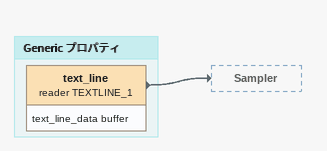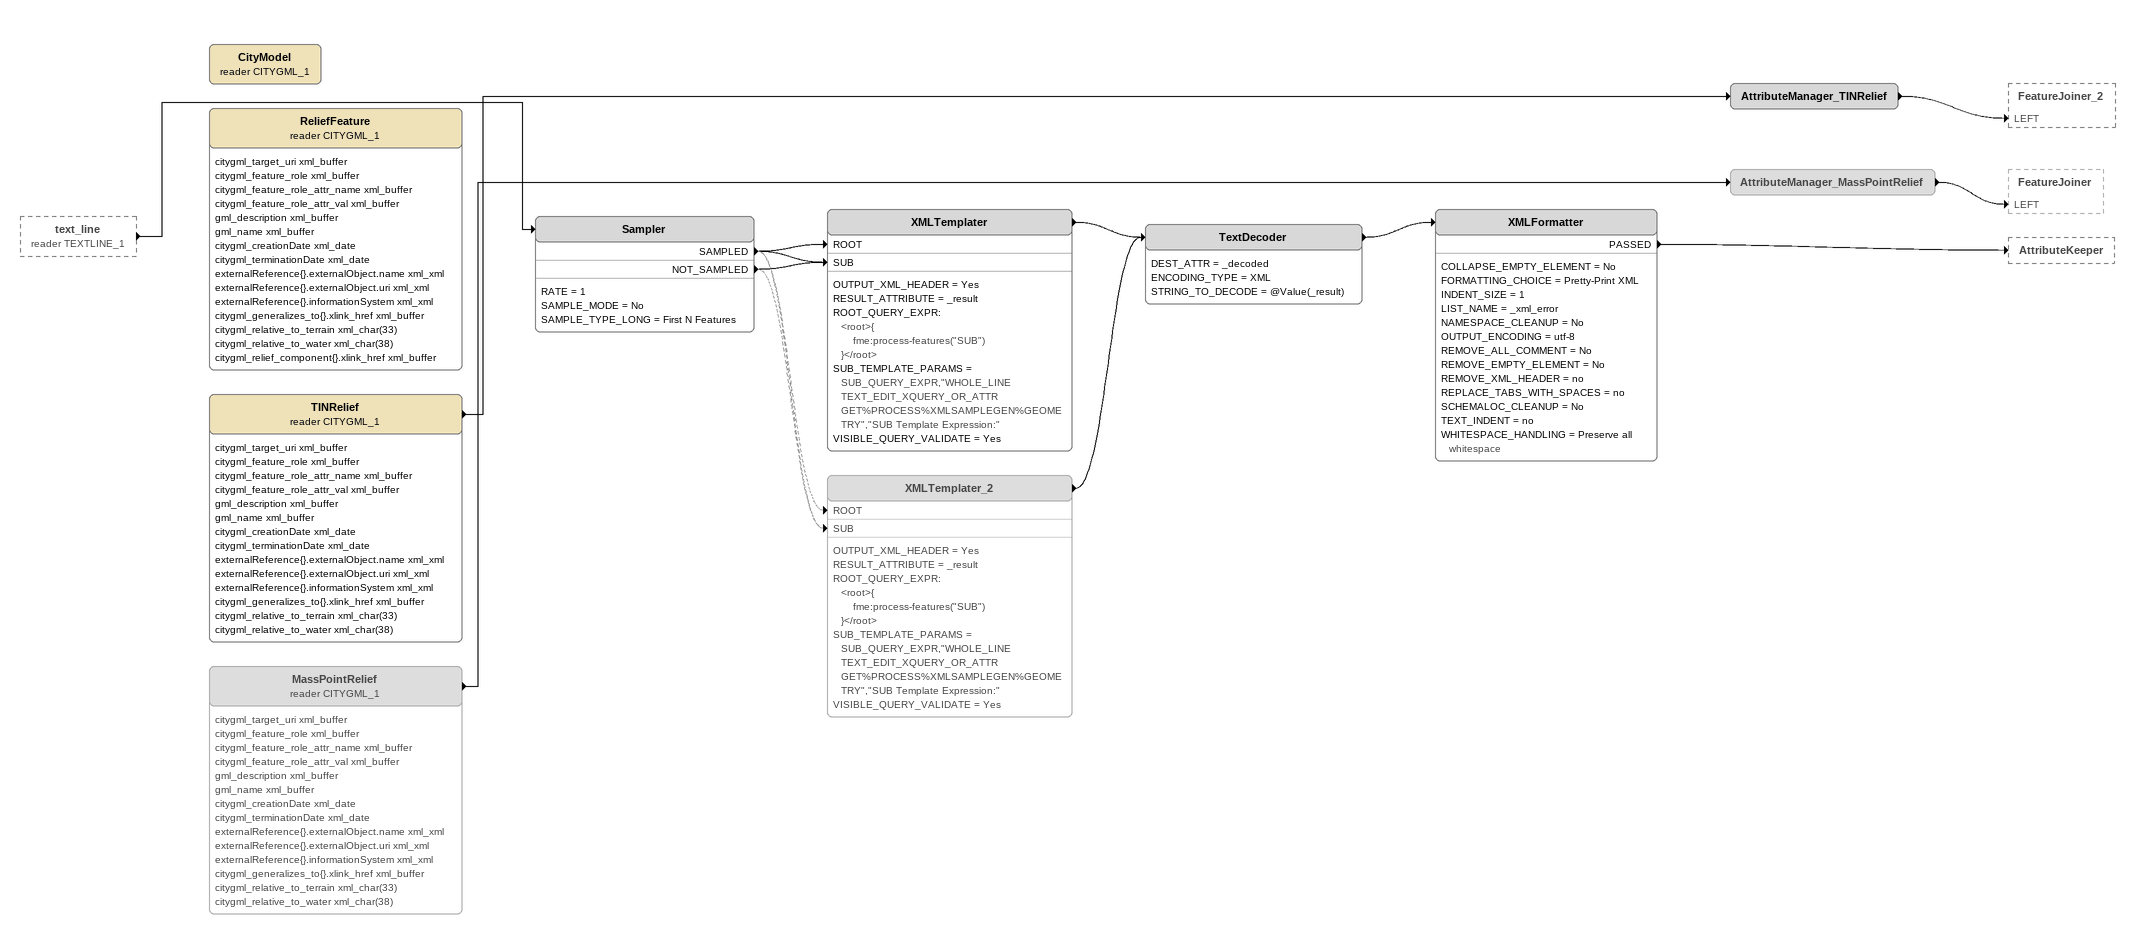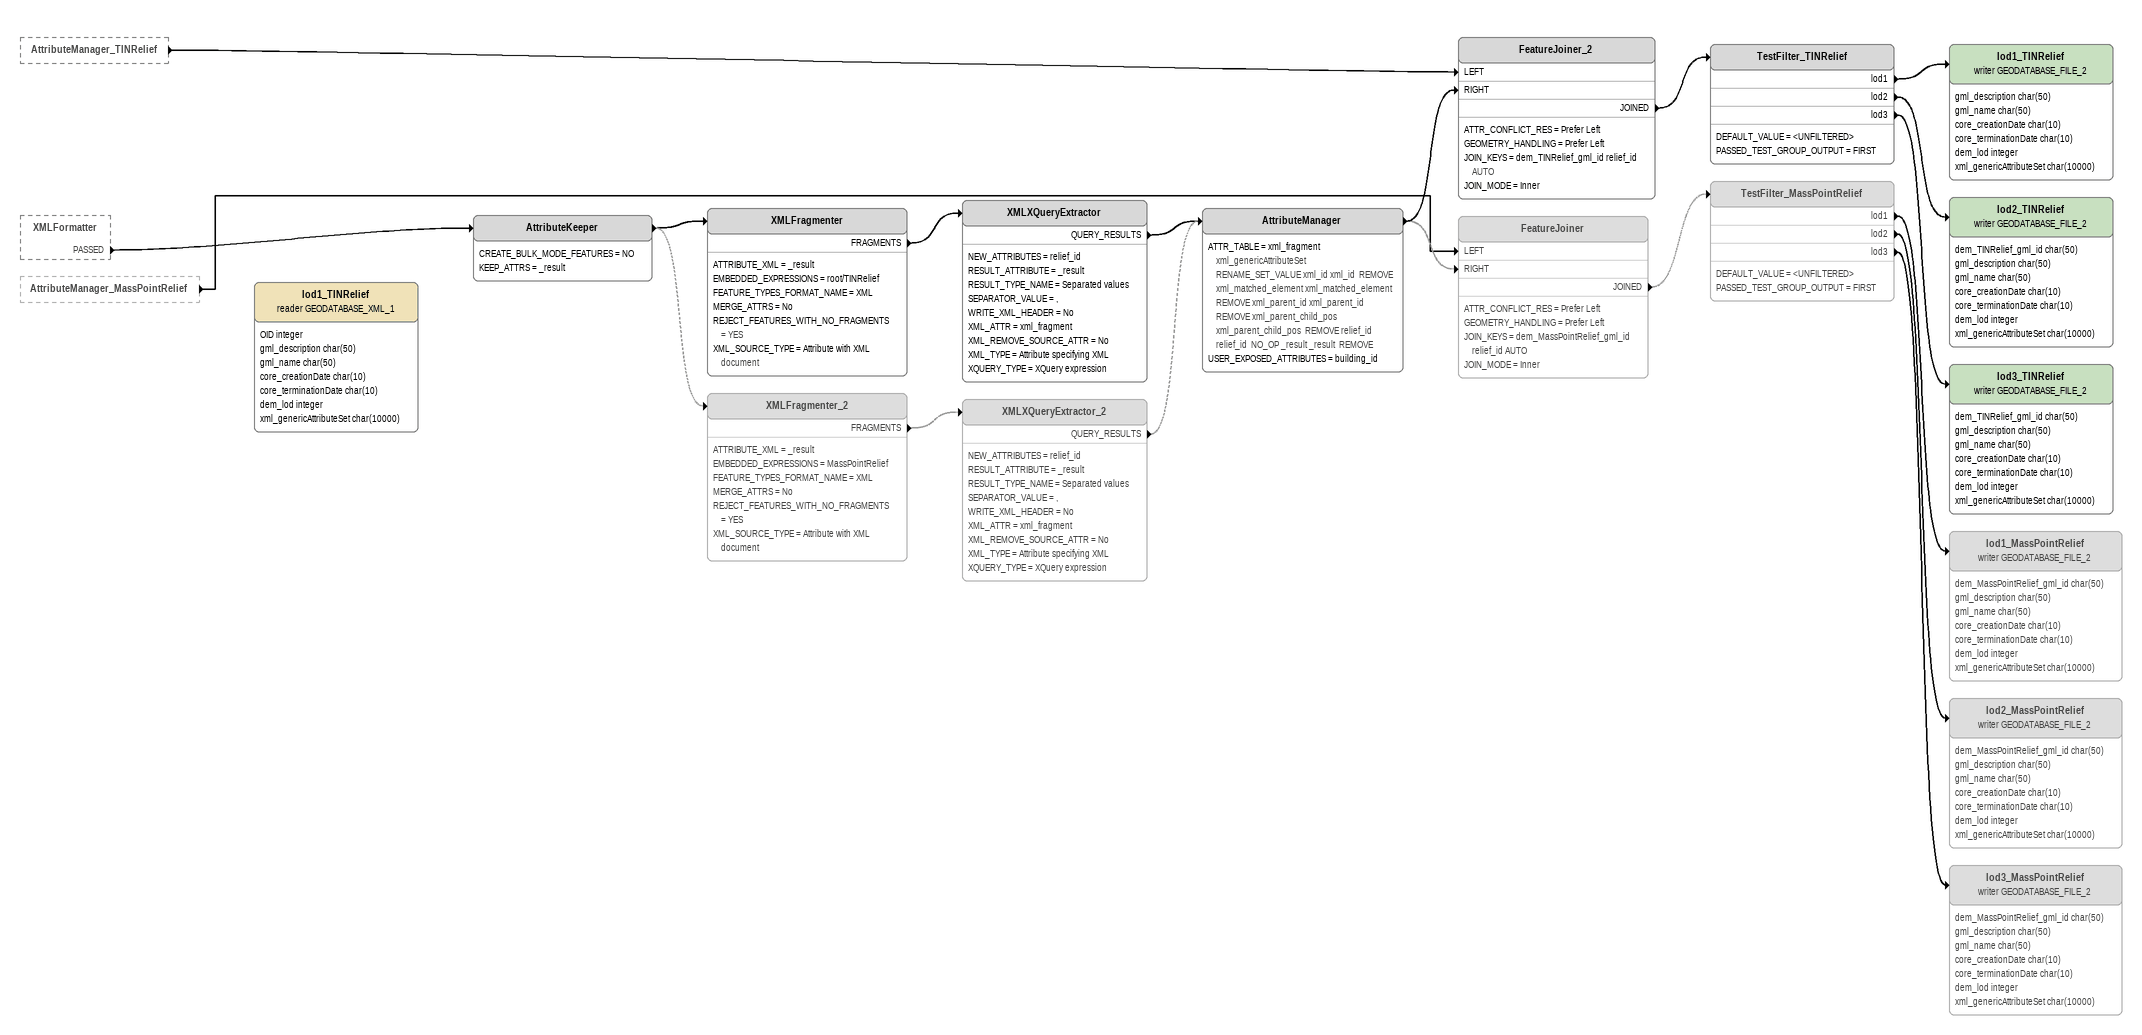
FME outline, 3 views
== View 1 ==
Bookmark: Generic プロパティ
text_line (reader TEXTLINE_1)
    attributes: text_line_data buffer
    -> Sampler

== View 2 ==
text_line (reader TEXTLINE_1) [outside]
    -> Sampler
CityModel (reader CITYGML_1)
ReliefFeature (reader CITYGML_1)
    attributes: citygml_target_uri xml_buffer, citygml_feature_role xml_buffer, citygml_feature_role_attr_name xml_buffer, citygml_feature_role_attr_val xml_buffer, gml_description xml_buffer, gml_name xml_buffer, citygml_creationDate xml_date, citygml_terminationDate xml_date, externalReference{}.externalObject.name xml_xml, externalReference{}.externalObject.uri xml_xml, externalReference{}.informationSystem xml_xml, citygml_generalizes_to{}.xlink_href xml_buffer, citygml_relative_to_terrain xml_char(33), citygml_relative_to_water xml_char(38), citygml_relief_component{}.xlink_href xml_buffer
TINRelief (reader CITYGML_1)
    attributes: citygml_target_uri xml_buffer, citygml_feature_role xml_buffer, citygml_feature_role_attr_name xml_buffer, citygml_feature_role_attr_val xml_buffer, gml_description xml_buffer, gml_name xml_buffer, citygml_creationDate xml_date, citygml_terminationDate xml_date, externalReference{}.externalObject.name xml_xml, externalReference{}.externalObject.uri xml_xml, externalReference{}.informationSystem xml_xml, citygml_generalizes_to{}.xlink_href xml_buffer, citygml_relative_to_terrain xml_char(33), citygml_relative_to_water xml_char(38)
    -> AttributeManager_TINRelief
AttributeManager_TINRelief
    -> FeatureJoiner_2 [LEFT]
MassPointRelief (reader CITYGML_1) [off]
    attributes: citygml_target_uri xml_buffer, citygml_feature_role xml_buffer, citygml_feature_role_attr_name xml_buffer, citygml_feature_role_attr_val xml_buffer, gml_description xml_buffer, gml_name xml_buffer, citygml_creationDate xml_date, citygml_terminationDate xml_date, externalReference{}.externalObject.name xml_xml, externalReference{}.externalObject.uri xml_xml, externalReference{}.informationSystem xml_xml, citygml_generalizes_to{}.xlink_href xml_buffer, citygml_relative_to_terrain xml_char(33), citygml_relative_to_water xml_char(38)
    -> AttributeManager_MassPointRelief
AttributeManager_MassPointRelief [off]
    -> FeatureJoiner [LEFT]
Sampler
    RATE = 1
    SAMPLE_MODE = No
    SAMPLE_TYPE_LONG = First N Features
    SAMPLED -> XMLTemplater [ROOT]
    SAMPLED -> XMLTemplater [SUB]
    SAMPLED -> XMLTemplater_2 [ROOT] [off]
    SAMPLED -> XMLTemplater_2 [SUB] [off]
    NOT_SAMPLED -> XMLTemplater [SUB]
    NOT_SAMPLED -> XMLTemplater_2 [SUB] [off]
XMLTemplater
    OUTPUT_XML_HEADER = Yes
    RESULT_ATTRIBUTE = _result
    ROOT_QUERY_EXPR:
      <root>{
          fme:process-features("SUB")
      }</root>
    SUB_TEMPLATE_PARAMS = SUB_QUERY_EXPR,"WHOLE_LINE TEXT_EDIT_XQUERY_OR_ATTR GET%PROCESS%XMLSAMPLEGEN%GEOMETRY","SUB Template Expression:"
    VISIBLE_QUERY_VALIDATE = Yes
    -> TextDecoder
XMLTemplater_2 [off]
    OUTPUT_XML_HEADER = Yes
    RESULT_ATTRIBUTE = _result
    ROOT_QUERY_EXPR:
      <root>{
          fme:process-features("SUB")
      }</root>
    SUB_TEMPLATE_PARAMS = SUB_QUERY_EXPR,"WHOLE_LINE TEXT_EDIT_XQUERY_OR_ATTR GET%PROCESS%XMLSAMPLEGEN%GEOMETRY","SUB Template Expression:"
    VISIBLE_QUERY_VALIDATE = Yes
    -> TextDecoder
TextDecoder
    DEST_ATTR = _decoded
    ENCODING_TYPE = XML
    STRING_TO_DECODE = @Value(_result)
    -> XMLFormatter
XMLFormatter
    COLLAPSE_EMPTY_ELEMENT = No
    FORMATTING_CHOICE = Pretty-Print XML
    INDENT_SIZE = 1
    LIST_NAME = _xml_error
    NAMESPACE_CLEANUP = No
    OUTPUT_ENCODING = utf-8
    REMOVE_ALL_COMMENT = No
    REMOVE_EMPTY_ELEMENT = No
    REMOVE_XML_HEADER = no
    REPLACE_TABS_WITH_SPACES = no
    SCHEMALOC_CLEANUP = No
    TEXT_INDENT = no
    WHITESPACE_HANDLING = Preserve all whitespace
    PASSED -> AttributeKeeper

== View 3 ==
AttributeManager_TINRelief [outside]
    -> FeatureJoiner_2 [LEFT]
XMLFormatter [outside]
    PASSED -> AttributeKeeper
AttributeManager_MassPointRelief [outside]
    -> FeatureJoiner [LEFT]
AttributeKeeper
    CREATE_BULK_MODE_FEATURES = NO
    KEEP_ATTRS = _result
    -> XMLFragmenter
    -> XMLFragmenter_2 [off]
XMLFragmenter
    ATTRIBUTE_XML = _result
    EMBEDDED_EXPRESSIONS = root/TINRelief
    FEATURE_TYPES_FORMAT_NAME = XML
    MERGE_ATTRS = No
    REJECT_FEATURES_WITH_NO_FRAGMENTS = YES
    XML_SOURCE_TYPE = Attribute with XML document
    FRAGMENTS -> XMLXQueryExtractor
XMLXQueryExtractor
    NEW_ATTRIBUTES = relief_id
    RESULT_ATTRIBUTE = _result
    RESULT_TYPE_NAME = Separated values
    SEPARATOR_VALUE = ,
    WRITE_XML_HEADER = No
    XML_ATTR = xml_fragment
    XML_REMOVE_SOURCE_ATTR = No
    XML_TYPE = Attribute specifying XML
    XQUERY_TYPE = XQuery expression
    QUERY_RESULTS -> AttributeManager
XMLFragmenter_2 [off]
    ATTRIBUTE_XML = _result
    EMBEDDED_EXPRESSIONS = MassPointRelief
    FEATURE_TYPES_FORMAT_NAME = XML
    MERGE_ATTRS = No
    REJECT_FEATURES_WITH_NO_FRAGMENTS = YES
    XML_SOURCE_TYPE = Attribute with XML document
    FRAGMENTS -> XMLXQueryExtractor_2 [off]
XMLXQueryExtractor_2 [off]
    NEW_ATTRIBUTES = relief_id
    RESULT_ATTRIBUTE = _result
    RESULT_TYPE_NAME = Separated values
    SEPARATOR_VALUE = ,
    WRITE_XML_HEADER = No
    XML_ATTR = xml_fragment
    XML_REMOVE_SOURCE_ATTR = No
    XML_TYPE = Attribute specifying XML
    XQUERY_TYPE = XQuery expression
    QUERY_RESULTS -> AttributeManager [off]
AttributeManager
    ATTR_TABLE = xml_fragment xml_genericAttributeSet  RENAME_SET_VALUE xml_id xml_id  REMOVE xml_matched_element xml_matched_element  REMOVE xml_parent_id xml_parent_id  REMOVE xml_parent_child_pos xml_parent_child_pos  REMOVE relief_id relief_id  NO_OP _result _result  REMOVE
    USER_EXPOSED_ATTRIBUTES = building_id
    -> FeatureJoiner [RIGHT] [off]
    -> FeatureJoiner_2 [RIGHT]
FeatureJoiner_2
    ATTR_CONFLICT_RES = Prefer Left
    GEOMETRY_HANDLING = Prefer Left
    JOIN_KEYS = dem_TINRelief_gml_id relief_id AUTO
    JOIN_MODE = Inner
    JOINED -> TestFilter_TINRelief
TestFilter_TINRelief
    DEFAULT_VALUE = <UNFILTERED>
    PASSED_TEST_GROUP_OUTPUT = FIRST
    lod1 -> lod1_TINRelief (writer GEODATABASE_FILE_2)
    lod2 -> lod2_TINRelief (writer GEODATABASE_FILE_2)
    lod3 -> lod3_TINRelief (writer GEODATABASE_FILE_2)
lod1_TINRelief (writer GEODATABASE_FILE_2)
    attributes: gml_description char(50), gml_name char(50), core_creationDate char(10), core_terminationDate char(10), dem_lod integer, xml_genericAttributeSet char(10000)
lod2_TINRelief (writer GEODATABASE_FILE_2)
    attributes: dem_TINRelief_gml_id char(50), gml_description char(50), gml_name char(50), core_creationDate char(10), core_terminationDate char(10), dem_lod integer, xml_genericAttributeSet char(10000)
lod3_TINRelief (writer GEODATABASE_FILE_2)
    attributes: dem_TINRelief_gml_id char(50), gml_description char(50), gml_name char(50), core_creationDate char(10), core_terminationDate char(10), dem_lod integer, xml_genericAttributeSet char(10000)
FeatureJoiner [off]
    ATTR_CONFLICT_RES = Prefer Left
    GEOMETRY_HANDLING = Prefer Left
    JOIN_KEYS = dem_MassPointRelief_gml_id relief_id AUTO
    JOIN_MODE = Inner
    JOINED -> TestFilter_MassPointRelief [off]
TestFilter_MassPointRelief [off]
    DEFAULT_VALUE = <UNFILTERED>
    PASSED_TEST_GROUP_OUTPUT = FIRST
    lod1 -> lod1_MassPointRelief (writer GEODATABASE_FILE_2)
    lod2 -> lod2_MassPointRelief (writer GEODATABASE_FILE_2)
    lod3 -> lod3_MassPointRelief (writer GEODATABASE_FILE_2)
lod1_MassPointRelief (writer GEODATABASE_FILE_2) [off]
    attributes: dem_MassPointRelief_gml_id char(50), gml_description char(50), gml_name char(50), core_creationDate char(10), core_terminationDate char(10), dem_lod integer, xml_genericAttributeSet char(10000)
lod2_MassPointRelief (writer GEODATABASE_FILE_2) [off]
    attributes: dem_MassPointRelief_gml_id char(50), gml_description char(50), gml_name char(50), core_creationDate char(10), core_terminationDate char(10), dem_lod integer, xml_genericAttributeSet char(10000)
lod3_MassPointRelief (writer GEODATABASE_FILE_2) [off]
    attributes: dem_MassPointRelief_gml_id char(50), gml_description char(50), gml_name char(50), core_creationDate char(10), core_terminationDate char(10), dem_lod integer, xml_genericAttributeSet char(10000)
lod1_TINRelief (reader GEODATABASE_XML_1)
    attributes: OID integer, gml_description char(50), gml_name char(50), core_creationDate char(10), core_terminationDate char(10), dem_lod integer, xml_genericAttributeSet char(10000)
